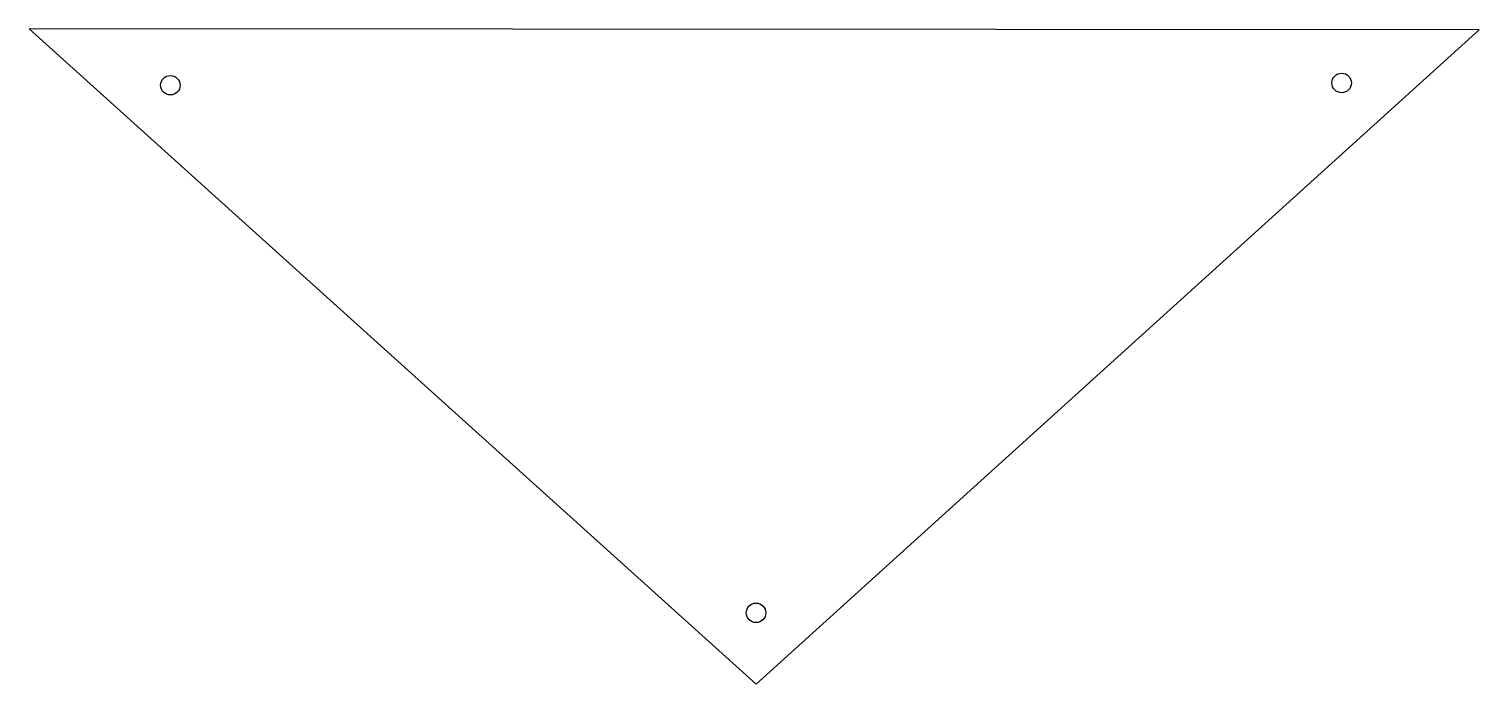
# Model space of a CAD drawing. Header units: millimetres. Extents: x -112 to 111, y -101 to 0.
import ezdxf

# ---------------------------------------------------------------- set-up
doc = ezdxf.new("R2010")
doc.units = ezdxf.units.MM

msp = doc.modelspace()

# ---------------------------------------------------------------- linework, layer by layer
msp.add_lwpolyline([(0.01, -100.94), (111.11, -0.36), (-111.72, -0.22)], close=True)
for centre in [(-90, -8.87), (90, -8.52), (0, -90)]:
    msp.add_circle(centre, 1.5)

doc.saveas('drawing.dxf')
